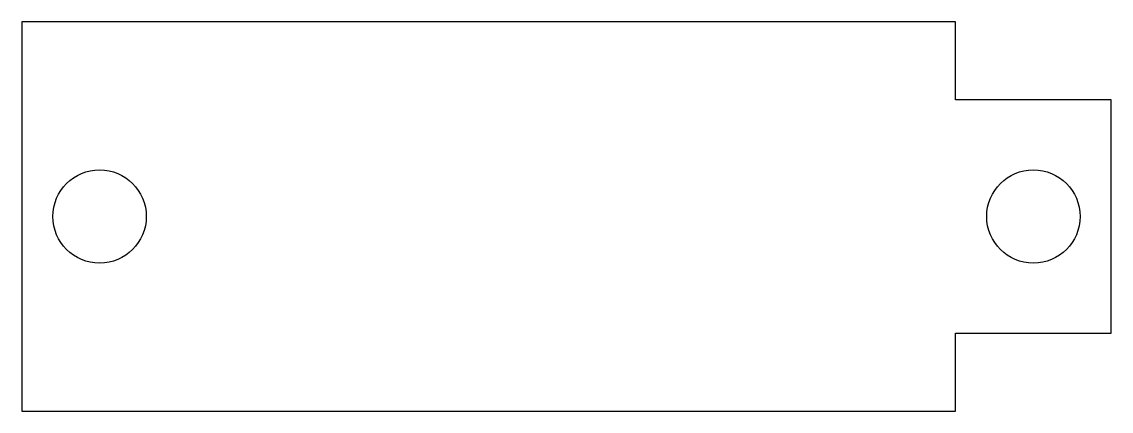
# Model space of a CAD drawing. Header units: millimetres. Extents: x 0 to 28, y -10 to 0.
import ezdxf

# ---------------------------------------------------------------- set-up
doc = ezdxf.new("R2010")
doc.units = ezdxf.units.MM

msp = doc.modelspace()

# ---------------------------------------------------------------- linework, layer by layer
msp.add_lwpolyline([(28, -2), (24, -2), (24, 0), (0, 0), (0, -10), (24, -10), (24, -8), (28, -8)], close=True)
for centre in [(2, -5), (26, -5)]:
    msp.add_circle(centre, 1.2)

doc.saveas('drawing.dxf')
